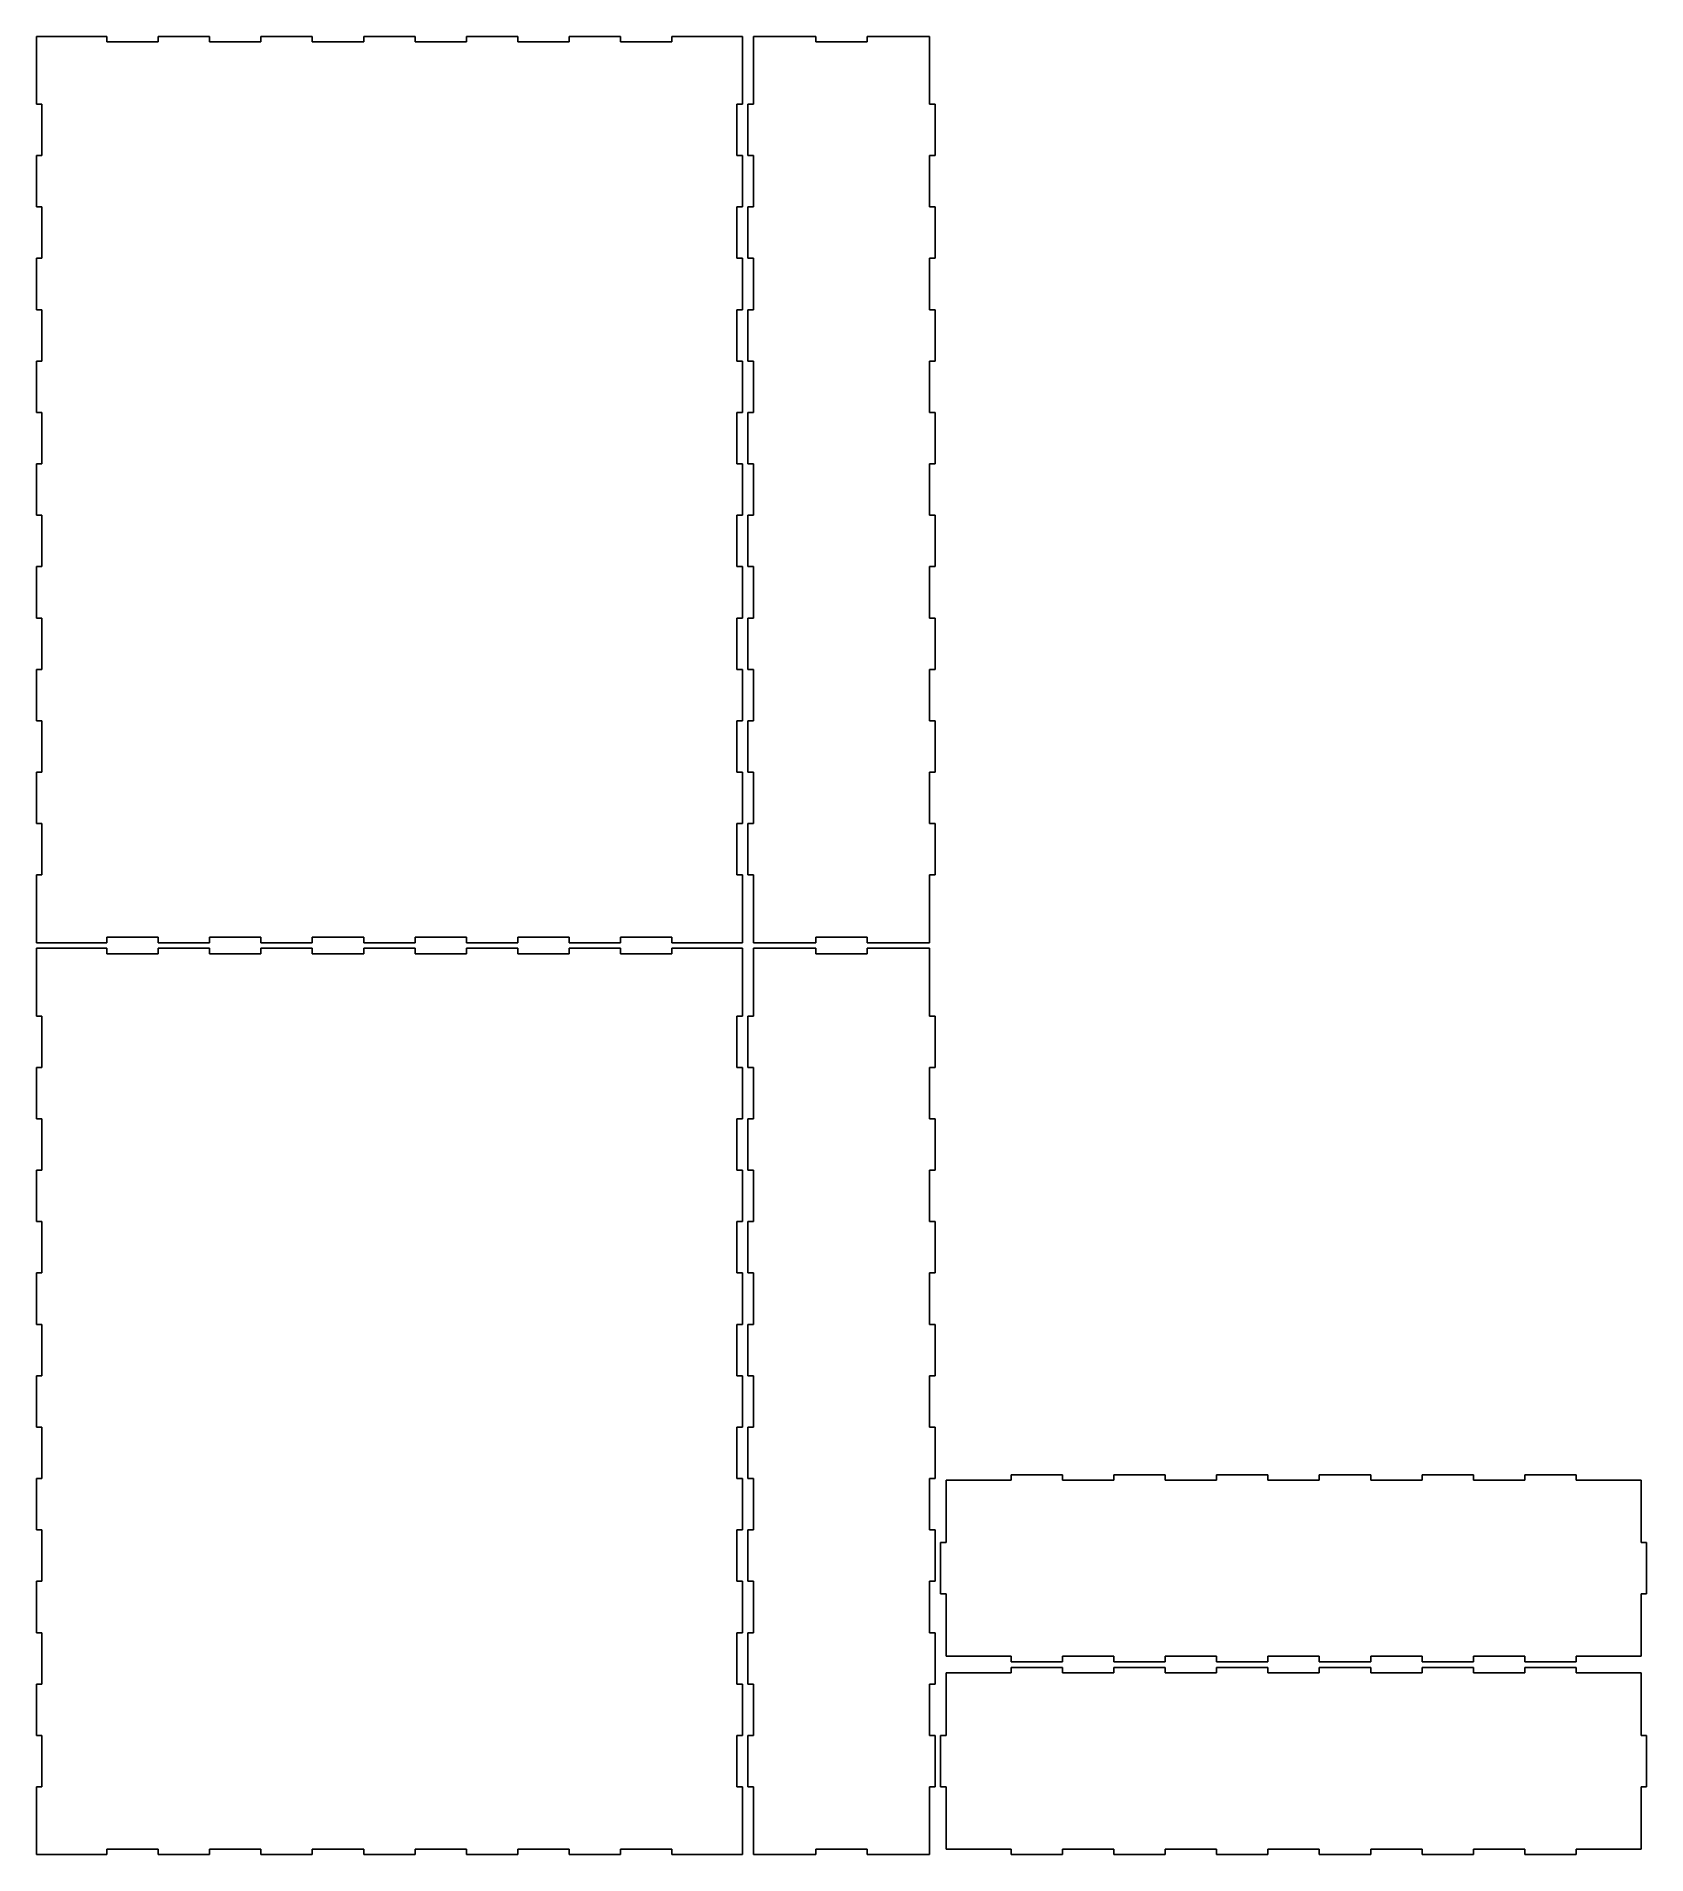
# Model space of a CAD drawing. Header units: millimetres. Extents: x 0 to 869, y 3 to 984.
import ezdxf

# ---------------------------------------------------------------- set-up
doc = ezdxf.new("R2010")
doc.units = ezdxf.units.MM

msp = doc.modelspace()

# ---------------------------------------------------------------- linework, layer by layer
at = {"layer": 'back_outsideCutPath'}
for p, q in [((0, 984), (0, 947.43075)), ((10.29335, 984), (0, 984)), ((38.01745, 984), (10.29335, 984)), ((38.01745, 981), (38.01745, 984)), ((65.74155, 981), (38.01745, 981)), ((93.46565, 984), (65.74155, 984)), ((65.74155, 984), (65.74155, 981)), ((93.46565, 981), (93.46565, 984)), ((121.18975, 981), (93.46565, 981)), ((148.91385, 984), (121.18975, 984)), ((121.18975, 984), (121.18975, 981)), ((148.91385, 981), (148.91385, 984)), ((176.63795, 981), (148.91385, 981)), ((204.36205, 984), (176.63795, 984)), ((176.63795, 984), (176.63795, 981)), ((204.36205, 981), (204.36205, 984)), ((232.08615, 981), (204.36205, 981)), ((259.81025, 984), (232.08615, 984)), ((232.08615, 984), (232.08615, 981)), ((259.81025, 981), (259.81025, 984)), ((287.53435, 981), (259.81025, 981)), ((315.25845, 984), (287.53435, 984)), ((287.53435, 984), (287.53435, 981)), ((315.25845, 981), (315.25845, 984)), ((342.98255, 981), (315.25845, 981)), ((381, 984), (342.98255, 984)), ((342.98255, 984), (342.98255, 981)), ((381, 947.43075), (381, 984)), ((0, 947.43075), (3, 947.43075)), ((3, 947.43075), (3, 919.70665)), ((378, 919.70665), (378, 947.43075)), ((378, 947.43075), (381, 947.43075)), ((3, 919.70665), (0, 919.70665)), ((0, 919.70665), (0, 891.98255)), ((381, 919.70665), (378, 919.70665)), ((381, 891.98255), (381, 919.70665)), ((0, 891.98255), (3, 891.98255)), ((3, 891.98255), (3, 864.25845)), ((378, 864.25845), (378, 891.98255)), ((378, 891.98255), (381, 891.98255)), ((3, 864.25845), (0, 864.25845)), ((0, 864.25845), (0, 836.53435)), ((381, 864.25845), (378, 864.25845)), ((381, 836.53435), (381, 864.25845)), ((0, 836.53435), (3, 836.53435)), ((3, 836.53435), (3, 808.81025)), ((378, 808.81025), (378, 836.53435)), ((378, 836.53435), (381, 836.53435)), ((3, 808.81025), (0, 808.81025)), ((0, 808.81025), (0, 781.08615)), ((381, 808.81025), (378, 808.81025)), ((381, 781.08615), (381, 808.81025)), ((0, 781.08615), (3, 781.08615)), ((3, 781.08615), (3, 753.36205)), ((378, 753.36205), (378, 781.08615)), ((378, 781.08615), (381, 781.08615)), ((3, 753.36205), (0, 753.36205)), ((0, 753.36205), (0, 725.63795)), ((381, 753.36205), (378, 753.36205)), ((381, 725.63795), (381, 753.36205)), ((0, 725.63795), (3, 725.63795)), ((3, 725.63795), (3, 697.91385)), ((378, 697.91385), (378, 725.63795)), ((378, 725.63795), (381, 725.63795)), ((3, 697.91385), (0, 697.91385)), ((0, 697.91385), (0, 670.18975)), ((381, 697.91385), (378, 697.91385)), ((381, 670.18975), (381, 697.91385)), ((0, 670.18975), (3, 670.18975)), ((3, 670.18975), (3, 642.46565)), ((378, 642.46565), (378, 670.18975)), ((378, 670.18975), (381, 670.18975)), ((3, 642.46565), (0, 642.46565)), ((0, 642.46565), (0, 614.74155)), ((381, 642.46565), (378, 642.46565)), ((381, 614.74155), (381, 642.46565)), ((0, 614.74155), (3, 614.74155)), ((3, 614.74155), (3, 587.01745)), ((378, 587.01745), (378, 614.74155)), ((378, 614.74155), (381, 614.74155)), ((3, 587.01745), (0, 587.01745)), ((0, 587.01745), (0, 559.29335)), ((381, 587.01745), (378, 587.01745)), ((381, 559.29335), (381, 587.01745)), ((0, 559.29335), (3, 559.29335)), ((3, 559.29335), (3, 531.56925)), ((378, 531.56925), (378, 559.29335)), ((378, 559.29335), (381, 559.29335)), ((3, 531.56925), (0, 531.56925)), ((0, 531.56925), (0, 495)), ((381, 531.56925), (378, 531.56925)), ((381, 495), (381, 531.56925)), ((0, 495), (38.01745, 495)), ((38.01745, 495), (38.01745, 498)), ((38.01745, 498), (65.74155, 498)), ((65.74155, 498), (65.74155, 495)), ((65.74155, 495), (93.46565, 495)), ((93.46565, 495), (93.46565, 498)), ((93.46565, 498), (121.18975, 498)), ((121.18975, 498), (121.18975, 495)), ((121.18975, 495), (148.91385, 495)), ((148.91385, 495), (148.91385, 498)), ((148.91385, 498), (176.63795, 498)), ((176.63795, 498), (176.63795, 495)), ((176.63795, 495), (204.36205, 495)), ((204.36205, 495), (204.36205, 498)), ((204.36205, 498), (232.08615, 498)), ((232.08615, 498), (232.08615, 495)), ((232.08615, 495), (259.81025, 495)), ((259.81025, 495), (259.81025, 498)), ((259.81025, 498), (287.53435, 498)), ((287.53435, 498), (287.53435, 495)), ((287.53435, 495), (315.25845, 495)), ((315.25845, 495), (315.25845, 498)), ((315.25845, 498), (342.98255, 498)), ((342.98255, 498), (342.98255, 495)), ((342.98255, 495), (370.70665, 495)), ((370.70665, 495), (381, 495))]:
    msp.add_line(p, q, dxfattribs=at)
at = {"layer": 'bottom_outsideCutPath'}
for p, q in [((553.74155, 208), (526.01745, 208)), ((526.01745, 208), (526.01745, 205)), ((553.74155, 205), (553.74155, 208)), ((609.18975, 208), (581.46565, 208)), ((581.46565, 208), (581.46565, 205)), ((609.18975, 205), (609.18975, 208)), ((664.63795, 208), (636.91385, 208)), ((636.91385, 208), (636.91385, 205)), ((664.63795, 205), (664.63795, 208)), ((720.08615, 208), (692.36205, 208)), ((692.36205, 208), (692.36205, 205)), ((720.08615, 205), (720.08615, 208)), ((775.53435, 208), (747.81025, 208)), ((747.81025, 208), (747.81025, 205)), ((775.53435, 205), (775.53435, 208)), ((830.98255, 208), (803.25845, 208)), ((803.25845, 208), (803.25845, 205)), ((830.98255, 205), (830.98255, 208)), ((491, 205), (491, 171.36205)), ((498.29335, 205), (491, 205)), ((526.01745, 205), (498.29335, 205)), ((581.46565, 205), (553.74155, 205)), ((636.91385, 205), (609.18975, 205)), ((692.36205, 205), (664.63795, 205)), ((747.81025, 205), (720.08615, 205)), ((803.25845, 205), (775.53435, 205)), ((866, 205), (830.98255, 205)), ((866, 199.08615), (866, 205)), ((866, 171.36205), (866, 199.08615)), ((491, 171.36205), (488, 171.36205)), ((488, 171.36205), (488, 143.63795)), ((869, 171.36205), (866, 171.36205)), ((869, 143.63795), (869, 171.36205)), ((488, 143.63795), (491, 143.63795)), ((491, 143.63795), (491, 115.91385)), ((866, 110), (866, 143.63795)), ((866, 143.63795), (869, 143.63795)), ((491, 115.91385), (491, 110)), ((491, 110), (526.01745, 110)), ((526.01745, 110), (526.01745, 107)), ((553.74155, 107), (553.74155, 110)), ((553.74155, 110), (581.46565, 110)), ((581.46565, 110), (581.46565, 107)), ((609.18975, 107), (609.18975, 110)), ((609.18975, 110), (636.91385, 110)), ((636.91385, 110), (636.91385, 107)), ((664.63795, 107), (664.63795, 110)), ((664.63795, 110), (692.36205, 110)), ((692.36205, 110), (692.36205, 107)), ((720.08615, 107), (720.08615, 110)), ((720.08615, 110), (747.81025, 110)), ((747.81025, 110), (747.81025, 107)), ((775.53435, 107), (775.53435, 110)), ((775.53435, 110), (803.25845, 110)), ((803.25845, 110), (803.25845, 107)), ((830.98255, 107), (830.98255, 110)), ((830.98255, 110), (858.70665, 110)), ((858.70665, 110), (866, 110)), ((526.01745, 107), (553.74155, 107)), ((581.46565, 107), (609.18975, 107)), ((636.91385, 107), (664.63795, 107)), ((692.36205, 107), (720.08615, 107)), ((747.81025, 107), (775.53435, 107)), ((803.25845, 107), (830.98255, 107))]:
    msp.add_line(p, q, dxfattribs=at)
at = {"layer": 'front_outsideCutPath'}
for p, q in [((0, 492), (0, 455.43075)), ((10.29335, 492), (0, 492)), ((38.01745, 492), (10.29335, 492)), ((38.01745, 489), (38.01745, 492)), ((93.46565, 492), (65.74155, 492)), ((65.74155, 492), (65.74155, 489)), ((93.46565, 489), (93.46565, 492)), ((148.91385, 492), (121.18975, 492)), ((121.18975, 492), (121.18975, 489)), ((148.91385, 489), (148.91385, 492)), ((204.36205, 492), (176.63795, 492)), ((176.63795, 492), (176.63795, 489)), ((204.36205, 489), (204.36205, 492)), ((259.81025, 492), (232.08615, 492)), ((232.08615, 492), (232.08615, 489)), ((259.81025, 489), (259.81025, 492)), ((315.25845, 492), (287.53435, 492)), ((287.53435, 492), (287.53435, 489)), ((315.25845, 489), (315.25845, 492)), ((381, 492), (342.98255, 492)), ((342.98255, 492), (342.98255, 489)), ((381, 455.43075), (381, 492)), ((65.74155, 489), (38.01745, 489)), ((121.18975, 489), (93.46565, 489)), ((176.63795, 489), (148.91385, 489)), ((232.08615, 489), (204.36205, 489)), ((287.53435, 489), (259.81025, 489)), ((342.98255, 489), (315.25845, 489)), ((0, 455.43075), (3, 455.43075)), ((3, 455.43075), (3, 427.70665)), ((378, 427.70665), (378, 455.43075)), ((378, 455.43075), (381, 455.43075)), ((3, 427.70665), (0, 427.70665)), ((0, 427.70665), (0, 399.98255)), ((381, 427.70665), (378, 427.70665)), ((381, 399.98255), (381, 427.70665)), ((0, 399.98255), (3, 399.98255)), ((3, 399.98255), (3, 372.25845)), ((378, 372.25845), (378, 399.98255)), ((378, 399.98255), (381, 399.98255)), ((3, 372.25845), (0, 372.25845)), ((0, 372.25845), (0, 344.53435)), ((381, 372.25845), (378, 372.25845)), ((381, 344.53435), (381, 372.25845)), ((0, 344.53435), (3, 344.53435)), ((3, 344.53435), (3, 316.81025)), ((378, 316.81025), (378, 344.53435)), ((378, 344.53435), (381, 344.53435)), ((3, 316.81025), (0, 316.81025)), ((0, 316.81025), (0, 289.08615)), ((381, 316.81025), (378, 316.81025)), ((381, 289.08615), (381, 316.81025)), ((0, 289.08615), (3, 289.08615)), ((3, 289.08615), (3, 261.36205)), ((378, 261.36205), (378, 289.08615)), ((378, 289.08615), (381, 289.08615)), ((3, 261.36205), (0, 261.36205)), ((0, 261.36205), (0, 233.63795)), ((381, 261.36205), (378, 261.36205)), ((381, 233.63795), (381, 261.36205)), ((0, 233.63795), (3, 233.63795)), ((3, 233.63795), (3, 205.91385)), ((378, 205.91385), (378, 233.63795)), ((378, 233.63795), (381, 233.63795)), ((3, 205.91385), (0, 205.91385)), ((0, 205.91385), (0, 178.18975)), ((381, 205.91385), (378, 205.91385)), ((381, 178.18975), (381, 205.91385)), ((0, 178.18975), (3, 178.18975)), ((3, 178.18975), (3, 150.46565)), ((378, 150.46565), (378, 178.18975)), ((378, 178.18975), (381, 178.18975)), ((3, 150.46565), (0, 150.46565)), ((0, 150.46565), (0, 122.74155)), ((381, 150.46565), (378, 150.46565)), ((381, 122.74155), (381, 150.46565)), ((0, 122.74155), (3, 122.74155)), ((3, 122.74155), (3, 95.01745)), ((378, 95.01745), (378, 122.74155)), ((378, 122.74155), (381, 122.74155)), ((3, 95.01745), (0, 95.01745)), ((0, 95.01745), (0, 67.29335)), ((381, 95.01745), (378, 95.01745)), ((381, 67.29335), (381, 95.01745)), ((0, 67.29335), (3, 67.29335)), ((3, 67.29335), (3, 39.56925)), ((378, 39.56925), (378, 67.29335)), ((378, 67.29335), (381, 67.29335)), ((3, 39.56925), (0, 39.56925)), ((0, 39.56925), (0, 3)), ((381, 39.56925), (378, 39.56925)), ((381, 3), (381, 39.56925)), ((0, 3), (38.01745, 3)), ((38.01745, 3), (38.01745, 6)), ((38.01745, 6), (65.74155, 6)), ((65.74155, 6), (65.74155, 3)), ((65.74155, 3), (93.46565, 3)), ((93.46565, 3), (93.46565, 6)), ((93.46565, 6), (121.18975, 6)), ((121.18975, 6), (121.18975, 3)), ((121.18975, 3), (148.91385, 3)), ((148.91385, 3), (148.91385, 6)), ((148.91385, 6), (176.63795, 6)), ((176.63795, 6), (176.63795, 3)), ((176.63795, 3), (204.36205, 3)), ((204.36205, 3), (204.36205, 6)), ((204.36205, 6), (232.08615, 6)), ((232.08615, 6), (232.08615, 3)), ((232.08615, 3), (259.81025, 3)), ((259.81025, 3), (259.81025, 6)), ((259.81025, 6), (287.53435, 6)), ((287.53435, 6), (287.53435, 3)), ((287.53435, 3), (315.25845, 3)), ((315.25845, 3), (315.25845, 6)), ((315.25845, 6), (342.98255, 6)), ((342.98255, 6), (342.98255, 3)), ((342.98255, 3), (370.70665, 3)), ((370.70665, 3), (381, 3))]:
    msp.add_line(p, q, dxfattribs=at)
at = {"layer": 'left_outsideCutPath'}
for p, q in [((387, 492), (387, 455.43075)), ((392.91385, 492), (387, 492)), ((420.63795, 492), (392.91385, 492)), ((420.63795, 489), (420.63795, 492)), ((482, 492), (448.36205, 492)), ((448.36205, 492), (448.36205, 489)), ((482, 455.43075), (482, 492)), ((448.36205, 489), (420.63795, 489)), ((387, 455.43075), (384, 455.43075)), ((384, 455.43075), (384, 427.70665)), ((485, 455.43075), (482, 455.43075)), ((485, 427.70665), (485, 455.43075)), ((384, 427.70665), (387, 427.70665)), ((387, 427.70665), (387, 399.98255)), ((482, 399.98255), (482, 427.70665)), ((482, 427.70665), (485, 427.70665)), ((387, 399.98255), (384, 399.98255)), ((384, 399.98255), (384, 372.25845)), ((485, 399.98255), (482, 399.98255)), ((485, 372.25845), (485, 399.98255)), ((384, 372.25845), (387, 372.25845)), ((387, 372.25845), (387, 344.53435)), ((482, 344.53435), (482, 372.25845)), ((482, 372.25845), (485, 372.25845)), ((387, 344.53435), (384, 344.53435)), ((384, 344.53435), (384, 316.81025)), ((485, 344.53435), (482, 344.53435)), ((485, 316.81025), (485, 344.53435)), ((384, 316.81025), (387, 316.81025)), ((387, 316.81025), (387, 289.08615)), ((482, 289.08615), (482, 316.81025)), ((482, 316.81025), (485, 316.81025)), ((387, 289.08615), (384, 289.08615)), ((384, 289.08615), (384, 261.36205)), ((485, 289.08615), (482, 289.08615)), ((485, 261.36205), (485, 289.08615)), ((384, 261.36205), (387, 261.36205)), ((387, 261.36205), (387, 233.63795)), ((482, 233.63795), (482, 261.36205)), ((482, 261.36205), (485, 261.36205)), ((387, 233.63795), (384, 233.63795)), ((384, 233.63795), (384, 205.91385)), ((485, 233.63795), (482, 233.63795)), ((485, 205.91385), (485, 233.63795)), ((384, 205.91385), (387, 205.91385)), ((387, 205.91385), (387, 178.18975)), ((482, 178.18975), (482, 205.91385)), ((482, 205.91385), (485, 205.91385)), ((387, 178.18975), (384, 178.18975)), ((384, 178.18975), (384, 150.46565)), ((485, 178.18975), (482, 178.18975)), ((485, 150.46565), (485, 178.18975)), ((384, 150.46565), (387, 150.46565)), ((387, 150.46565), (387, 122.74155)), ((482, 122.74155), (482, 150.46565)), ((482, 150.46565), (485, 150.46565)), ((387, 122.74155), (384, 122.74155)), ((384, 122.74155), (384, 95.01745)), ((485, 122.74155), (482, 122.74155)), ((485, 95.01745), (485, 122.74155)), ((384, 95.01745), (387, 95.01745)), ((387, 95.01745), (387, 67.29335)), ((482, 67.29335), (482, 95.01745)), ((482, 95.01745), (485, 95.01745)), ((387, 67.29335), (384, 67.29335)), ((384, 67.29335), (384, 39.56925)), ((485, 67.29335), (482, 67.29335)), ((485, 39.56925), (485, 67.29335)), ((384, 39.56925), (387, 39.56925)), ((387, 39.56925), (387, 3)), ((482, 3), (482, 39.56925)), ((482, 39.56925), (485, 39.56925)), ((387, 3), (420.63795, 3)), ((420.63795, 3), (420.63795, 6)), ((420.63795, 6), (448.36205, 6)), ((448.36205, 6), (448.36205, 3)), ((448.36205, 3), (476.08615, 3)), ((476.08615, 3), (482, 3))]:
    msp.add_line(p, q, dxfattribs=at)
at = {"layer": 'right_outsideCutPath'}
for p, q in [((387, 984), (387, 947.43075)), ((392.91385, 984), (387, 984)), ((420.63795, 984), (392.91385, 984)), ((420.63795, 981), (420.63795, 984)), ((448.36205, 981), (420.63795, 981)), ((482, 984), (448.36205, 984)), ((448.36205, 984), (448.36205, 981)), ((482, 947.43075), (482, 984)), ((387, 947.43075), (384, 947.43075)), ((384, 947.43075), (384, 919.70665)), ((485, 947.43075), (482, 947.43075)), ((485, 919.70665), (485, 947.43075)), ((384, 919.70665), (387, 919.70665)), ((387, 919.70665), (387, 891.98255)), ((482, 891.98255), (482, 919.70665)), ((482, 919.70665), (485, 919.70665)), ((387, 891.98255), (384, 891.98255)), ((384, 891.98255), (384, 864.25845)), ((485, 891.98255), (482, 891.98255)), ((485, 864.25845), (485, 891.98255)), ((384, 864.25845), (387, 864.25845)), ((387, 864.25845), (387, 836.53435)), ((482, 836.53435), (482, 864.25845)), ((482, 864.25845), (485, 864.25845)), ((387, 836.53435), (384, 836.53435)), ((384, 836.53435), (384, 808.81025)), ((485, 836.53435), (482, 836.53435)), ((485, 808.81025), (485, 836.53435)), ((384, 808.81025), (387, 808.81025)), ((387, 808.81025), (387, 781.08615)), ((482, 781.08615), (482, 808.81025)), ((482, 808.81025), (485, 808.81025)), ((387, 781.08615), (384, 781.08615)), ((384, 781.08615), (384, 753.36205)), ((485, 781.08615), (482, 781.08615)), ((485, 753.36205), (485, 781.08615)), ((384, 753.36205), (387, 753.36205)), ((387, 753.36205), (387, 725.63795)), ((482, 725.63795), (482, 753.36205)), ((482, 753.36205), (485, 753.36205)), ((387, 725.63795), (384, 725.63795)), ((384, 725.63795), (384, 697.91385)), ((485, 725.63795), (482, 725.63795)), ((485, 697.91385), (485, 725.63795)), ((384, 697.91385), (387, 697.91385)), ((387, 697.91385), (387, 670.18975)), ((482, 670.18975), (482, 697.91385)), ((482, 697.91385), (485, 697.91385)), ((387, 670.18975), (384, 670.18975)), ((384, 670.18975), (384, 642.46565)), ((485, 670.18975), (482, 670.18975)), ((485, 642.46565), (485, 670.18975)), ((384, 642.46565), (387, 642.46565)), ((387, 642.46565), (387, 614.74155)), ((482, 614.74155), (482, 642.46565)), ((482, 642.46565), (485, 642.46565)), ((387, 614.74155), (384, 614.74155)), ((384, 614.74155), (384, 587.01745)), ((485, 614.74155), (482, 614.74155)), ((485, 587.01745), (485, 614.74155)), ((384, 587.01745), (387, 587.01745)), ((387, 587.01745), (387, 559.29335)), ((482, 559.29335), (482, 587.01745)), ((482, 587.01745), (485, 587.01745)), ((387, 559.29335), (384, 559.29335)), ((384, 559.29335), (384, 531.56925)), ((485, 559.29335), (482, 559.29335)), ((485, 531.56925), (485, 559.29335)), ((384, 531.56925), (387, 531.56925)), ((387, 531.56925), (387, 495)), ((482, 495), (482, 531.56925)), ((482, 531.56925), (485, 531.56925)), ((387, 495), (420.63795, 495)), ((420.63795, 495), (420.63795, 498)), ((420.63795, 498), (448.36205, 498)), ((448.36205, 498), (448.36205, 495)), ((448.36205, 495), (476.08615, 495)), ((476.08615, 495), (482, 495))]:
    msp.add_line(p, q, dxfattribs=at)
at = {"layer": 'top_outsideCutPath'}
for p, q in [((491, 101), (491, 67.36205)), ((498.29335, 101), (491, 101)), ((526.01745, 101), (498.29335, 101)), ((553.74155, 104), (526.01745, 104)), ((526.01745, 104), (526.01745, 101)), ((553.74155, 101), (553.74155, 104)), ((581.46565, 101), (553.74155, 101)), ((609.18975, 104), (581.46565, 104)), ((581.46565, 104), (581.46565, 101)), ((609.18975, 101), (609.18975, 104)), ((636.91385, 101), (609.18975, 101)), ((664.63795, 104), (636.91385, 104)), ((636.91385, 104), (636.91385, 101)), ((664.63795, 101), (664.63795, 104)), ((692.36205, 101), (664.63795, 101)), ((720.08615, 104), (692.36205, 104)), ((692.36205, 104), (692.36205, 101)), ((720.08615, 101), (720.08615, 104)), ((747.81025, 101), (720.08615, 101)), ((775.53435, 104), (747.81025, 104)), ((747.81025, 104), (747.81025, 101)), ((775.53435, 101), (775.53435, 104)), ((803.25845, 101), (775.53435, 101)), ((830.98255, 104), (803.25845, 104)), ((803.25845, 104), (803.25845, 101)), ((830.98255, 101), (830.98255, 104)), ((866, 101), (830.98255, 101)), ((866, 95.08615), (866, 101)), ((866, 67.36205), (866, 95.08615)), ((491, 67.36205), (488, 67.36205)), ((488, 67.36205), (488, 39.63795)), ((869, 67.36205), (866, 67.36205)), ((869, 39.63795), (869, 67.36205)), ((488, 39.63795), (491, 39.63795)), ((491, 39.63795), (491, 11.91385)), ((866, 6), (866, 39.63795)), ((866, 39.63795), (869, 39.63795)), ((491, 11.91385), (491, 6)), ((491, 6), (526.01745, 6)), ((526.01745, 6), (526.01745, 3)), ((526.01745, 3), (553.74155, 3)), ((553.74155, 3), (553.74155, 6)), ((553.74155, 6), (581.46565, 6)), ((581.46565, 6), (581.46565, 3)), ((581.46565, 3), (609.18975, 3)), ((609.18975, 3), (609.18975, 6)), ((609.18975, 6), (636.91385, 6)), ((636.91385, 6), (636.91385, 3)), ((636.91385, 3), (664.63795, 3)), ((664.63795, 3), (664.63795, 6)), ((664.63795, 6), (692.36205, 6)), ((692.36205, 6), (692.36205, 3)), ((692.36205, 3), (720.08615, 3)), ((720.08615, 3), (720.08615, 6)), ((720.08615, 6), (747.81025, 6)), ((747.81025, 6), (747.81025, 3)), ((747.81025, 3), (775.53435, 3)), ((775.53435, 3), (775.53435, 6)), ((775.53435, 6), (803.25845, 6)), ((803.25845, 6), (803.25845, 3)), ((803.25845, 3), (830.98255, 3)), ((830.98255, 3), (830.98255, 6)), ((830.98255, 6), (858.70665, 6)), ((858.70665, 6), (866, 6))]:
    msp.add_line(p, q, dxfattribs=at)

doc.saveas('drawing.dxf')
